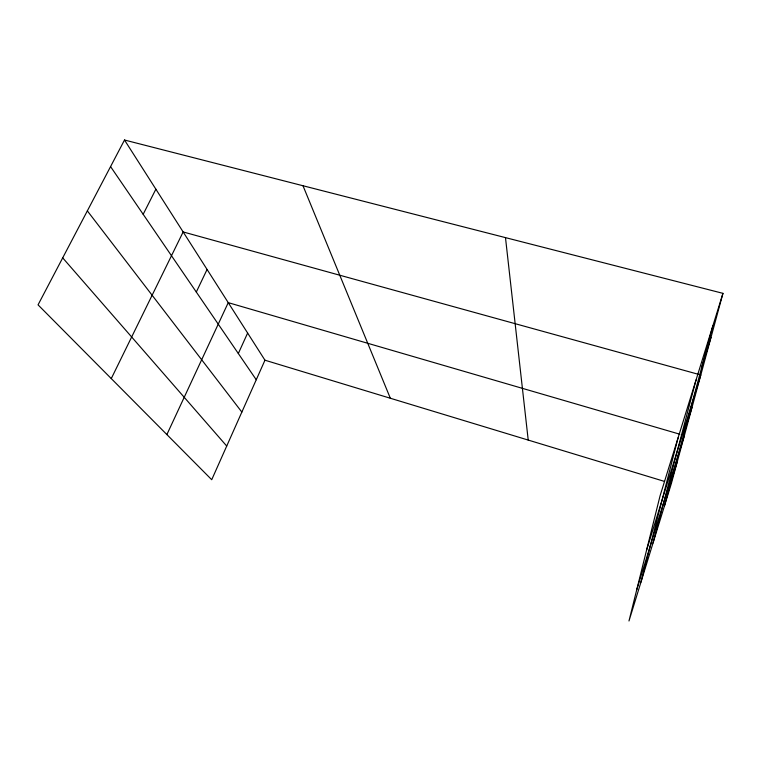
<?xml version="1.0" encoding="UTF-8"?>
<svg xmlns="http://www.w3.org/2000/svg" width="761" height="761" viewBox="0 0 761 761"><rect width="100%" height="100%" fill="white"/><g stroke="black" fill="none" stroke-linecap="round" stroke-linejoin="round"><path stroke-width="1.14" d="M640.952 582.155L678.099 437.746M653.014 543.04L696.049 379.958M664.458 505.913L712.886 325.756M722.95 293.346L671.373 483.501L628.976 620.986L660.063 495.83L722.95 293.346L124.509 140.014L38.05 304.857L211.72 479.715L264.961 360.21L124.509 140.014M636.691 589.937L684.377 435.549M670.165 484.681L677.471 461.023M701.623 367.639L710.993 337.437M646.555 550.232L700.805 374.983L183.144 231.943L111.277 378.578M683.806 433.922L692.025 407.354M238.326 353.523L247.629 333.042M166.878 434.569L228.243 302.64L679.858 434.227M196.309 292.043L207.078 269.461M143.173 214.298L155.872 189.194M264.961 360.21L664.562 481.437M62.697 257.865L226.721 446.06M87.344 210.873L241.855 412.082M110.564 166.592L256.257 379.758M302.992 185.741L390.336 398.25M505.485 237.632L528.22 440.077"/></g></svg>
